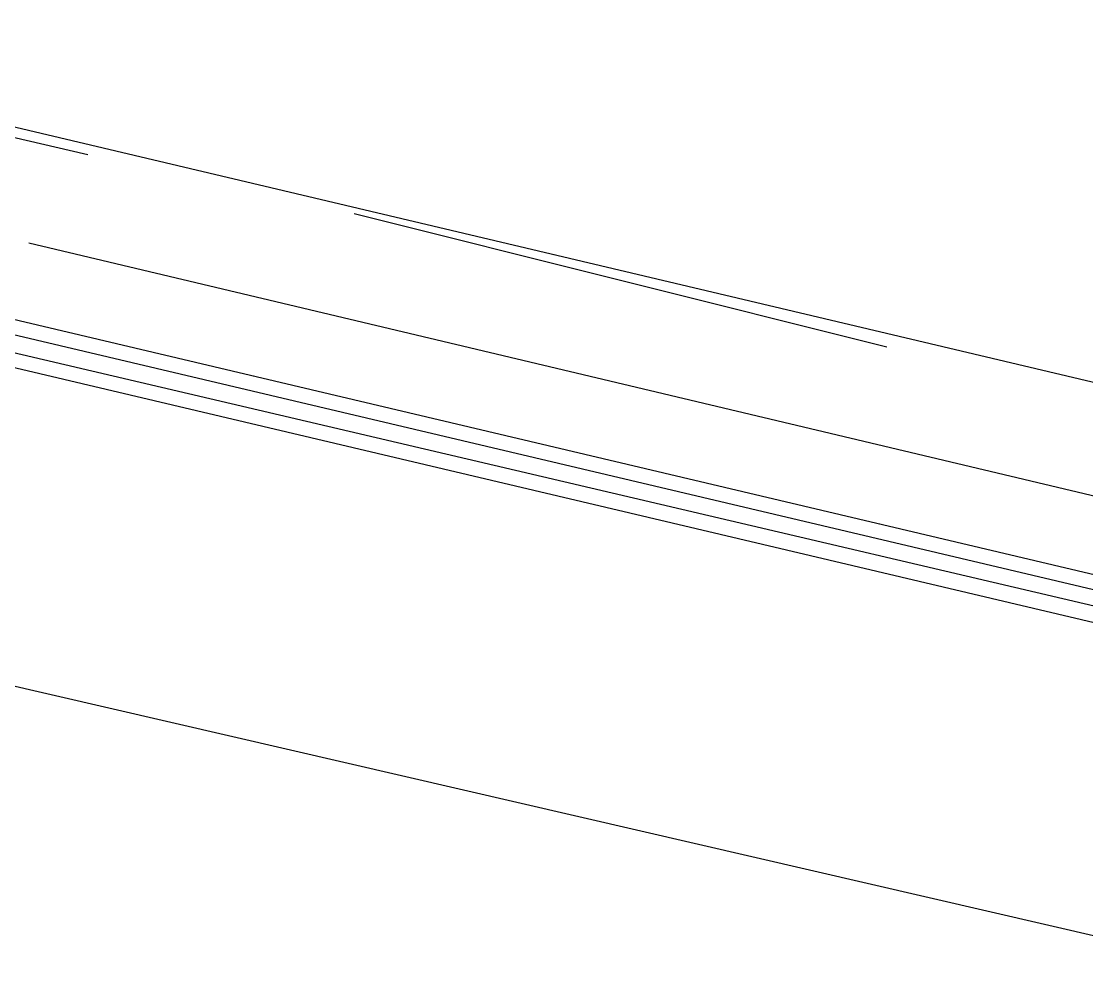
# Model space of a CAD drawing. Header units: feet. Extents: x -84 to 198, y -22 to 181.
# Drawn here: x 73.327 to 74.287, y 18.448 to 19.311 of the extents above; entities that cross this region are included whole.
import ezdxf

# ---------------------------------------------------------------- set-up
doc = ezdxf.new("R2010")
doc.units = ezdxf.units.FT
doc.layers.add('A-LINEA', color=7, linetype='CONTINUOUS')

msp = doc.modelspace()

# ---------------------------------------------------------------- linework, layer by layer
at = {"layer": 'A-LINEA'}
for p, q in [((72.8667, 19.3111), (73.3867, 19.1911)), ((73.2, 19.2444), (79.9067, 17.6578)), ((73.6267, 19.1378), (74.1067, 19.0178)), ((74.96, 18.7244), (73.3333, 19.1111))]:
    msp.add_line(p, q, dxfattribs=at)
for points in [[(74.9467, 18.6578), (73.2533, 19.0578), (73.24, 19.0444), (73.2533, 19.0444), (74.9467, 18.6444)], [(74.9333, 18.6178), (73.24, 19.0178), (73.24, 19.0311), (74.9467, 18.6311)], [(73.0933, 18.7644), (74.88, 18.3511), (76.3333, 18.0044)]]:
    msp.add_lwpolyline(points, dxfattribs=at)

doc.saveas('drawing.dxf')
